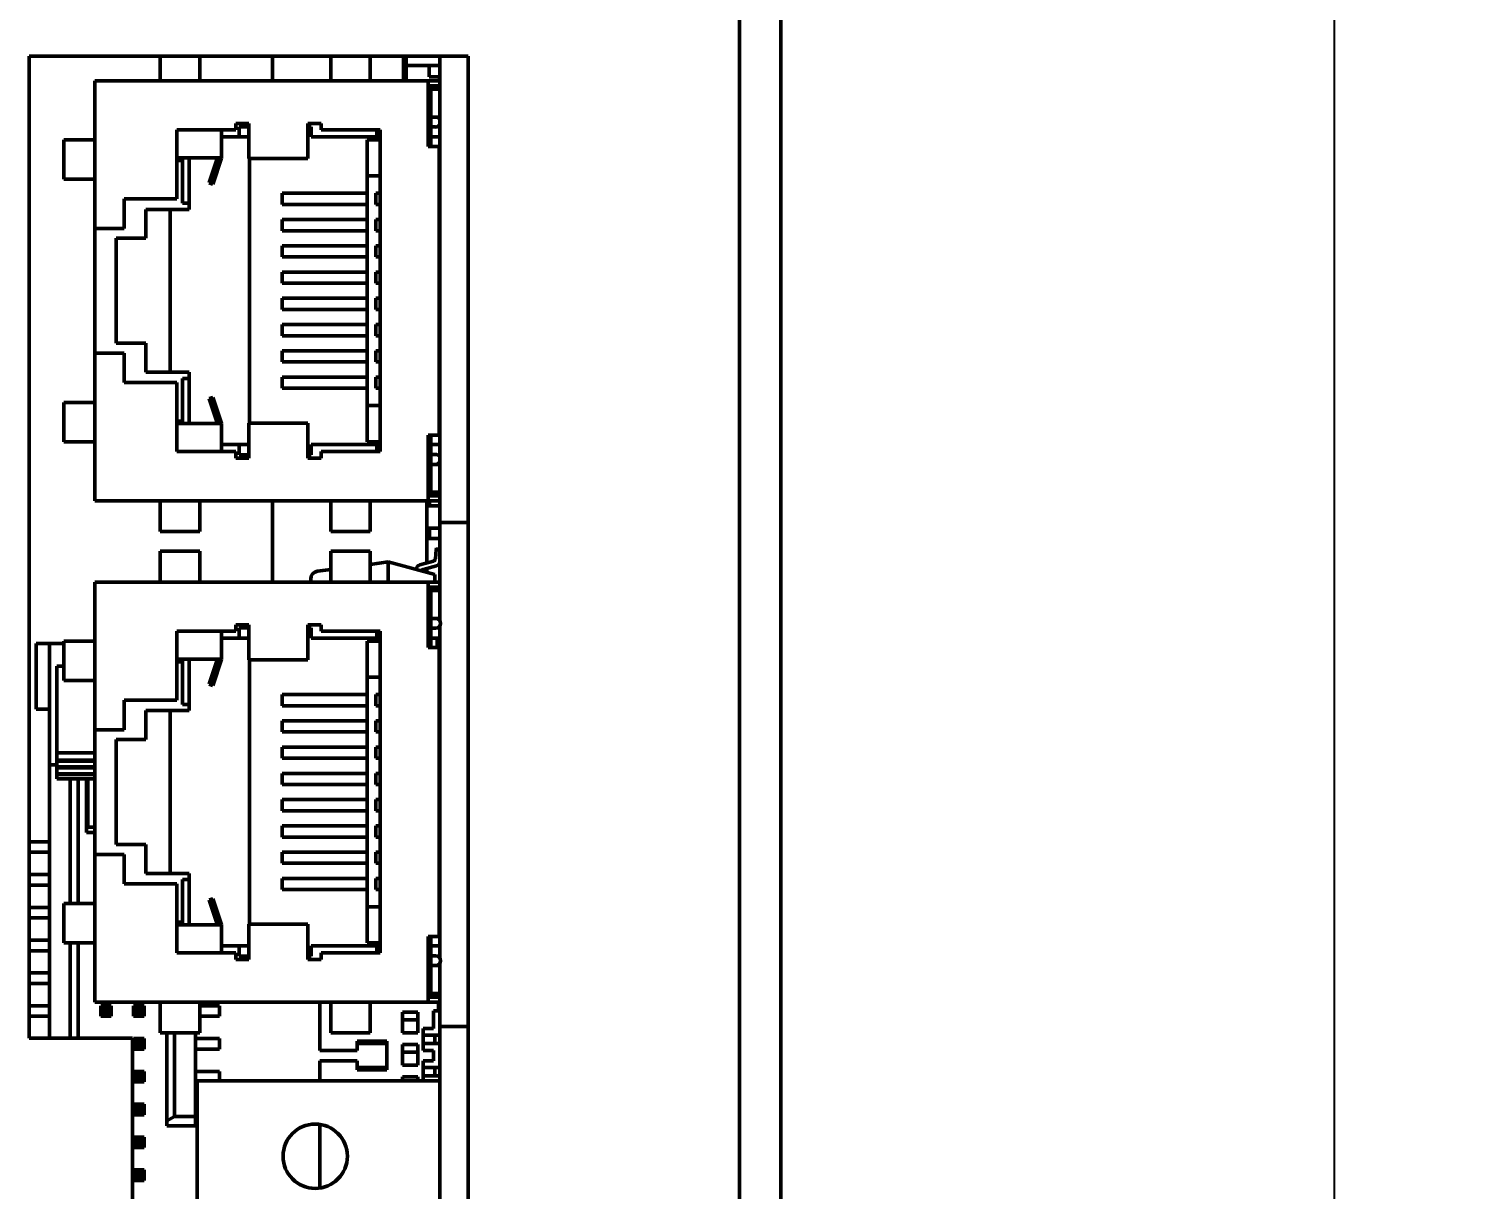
# Model space of a CAD drawing. Header units: millimetres. Extents: x 2121 to 4904, y 892 to 1933.
# Drawn here: x 2486 to 2542.2, y 1474.1 to 1519 of the extents above; entities that cross this region are included whole.
import ezdxf

# ---------------------------------------------------------------- set-up
doc = ezdxf.new("R2010")
doc.units = ezdxf.units.MM
doc.header["$LTSCALE"] = 1.8
doc.layers.add('외형선(ISO)', color=7, linetype='Continuous', lineweight=50)
doc.layers.add('치수(ISO)', color=7, linetype='Continuous', lineweight=25)
doc.styles.add('주 텍스트 (ISO)', font='')
doc.styles.get('주 텍스트 (ISO)').set_extended_font_data('Tahoma')
doc.dimstyles.new('기본값 (ISO)', dxfattribs={"dimscale": 1.8, "dimtxt": 3.5, "dimasz": 2.5, "dimexe": 3.175, "dimexo": 0, "dimgap": 0.762, "dimtad": 1, "dimrnd": 1e-08, "dimzin": 0, "dimtxsty": '주 텍스트 (ISO)', "dimcen": 0.09, "dimdle": 10, "dimclrd": 256, "dimclre": 256, "dimclrt": 256, "dimazin": 0, "dimtfac": 1.001486, "dimtmove": 0, "dimatfit": 3, "dimfxl": 1, "dimtolj": 1, "dimtzin": 0, "dimlwd": -1, "dimlwe": -1, "dimarcsym": 0})

# ---------------------------------------------------------------- blocks, each defined once
blk = doc.blocks.new('*D747')
at = {"layer": 'Defpoints', "color": 0}
for p in [(2503.341, 1621.494), (2503.941, 1286.494), (2536.504, 1286.494)]:
    blk.add_point(p, dxfattribs=at)
at = {"layer": '치수(ISO)', "color": 7}
for p, q in [((2503.341, 1621.494), (2542.219, 1621.494)), ((2536.504, 1616.994), (2536.504, 1290.994)), ((2503.941, 1286.494), (2542.219, 1286.494))]:
    blk.add_line(p, q, dxfattribs=at)
for points in [[(2537.254, 1616.994), (2535.754, 1616.994), (2536.504, 1621.494)], [(2535.754, 1290.994), (2537.254, 1290.994), (2536.504, 1286.494)]]:
    blk.add_solid(points, dxfattribs=at)
at = {"layer": '치수(ISO)', "color": 7, "insert": (2531.851, 1453.994), "char_height": 6.3, "attachment_point": 5, "rotation": 90, "style": '주 텍스트 (ISO)'}
blk.add_mtext('\\A1;335', dxfattribs=at)

msp = doc.modelspace()

# ---------------------------------------------------------------- linework, layer by layer
at = {"layer": '외형선(ISO)', "color": 7}
for p, q in [((2513.491, 1402.294), (2513.491, 1592.394)), ((2515.091, 1402.294), (2515.091, 1592.394)), ((2513.491, 1556.694), (2513.491, 1463.194)), ((2485.991, 1479.944), (2485.991, 1517.944)), ((2485.991, 1517.944), (2502.991, 1517.944)), ((2491.071, 1517.944), (2491.071, 1517.793)), ((2491.071, 1517.793), (2491.071, 1517.298)), ((2492.595, 1517.944), (2492.595, 1517.793)), ((2492.595, 1517.793), (2492.595, 1517.298)), ((2495.414, 1516.994), (2495.414, 1517.944)), ((2497.675, 1517.944), (2497.675, 1517.793)), ((2497.675, 1517.793), (2497.675, 1517.298)), ((2499.199, 1517.944), (2499.199, 1517.793)), ((2499.199, 1517.793), (2499.199, 1517.298)), ((2500.481, 1517.944), (2500.481, 1516.994)), ((2500.581, 1517.844), (2500.581, 1517.944)), ((2500.581, 1517.585), (2500.581, 1517.844)), ((2501.481, 1517.585), (2500.581, 1517.585)), ((2500.581, 1516.994), (2500.581, 1517.585)), ((2501.481, 1517.584), (2501.481, 1517.585)), ((2501.481, 1517.584), (2501.891, 1517.584)), ((2501.481, 1517.144), (2501.481, 1517.584)), ((2501.891, 1517.944), (2501.891, 1499.894)), ((2502.991, 1517.944), (2502.991, 1411.944)), ((2491.071, 1516.994), (2491.071, 1517.298)), ((2492.595, 1516.994), (2492.595, 1517.298)), ((2497.675, 1516.994), (2497.675, 1517.298)), ((2499.199, 1516.994), (2499.199, 1517.298)), ((2501.481, 1517.144), (2501.891, 1517.144)), ((2501.881, 1517.144), (2501.881, 1516.994)), ((2488.531, 1516.994), (2501.434, 1516.994)), ((2488.531, 1511.279), (2488.531, 1516.994)), ((2501.434, 1516.994), (2501.891, 1516.994)), ((2501.434, 1516.994), (2501.434, 1514.454)), ((2501.434, 1516.799), (2501.891, 1516.799)), ((2501.434, 1516.74), (2501.536, 1516.74)), ((2501.536, 1516.74), (2501.536, 1514.823)), ((2501.891, 1516.664), (2501.536, 1516.664)), ((2501.696, 1516.799), (2501.696, 1516.664)), ((2493.992, 1515.343), (2493.992, 1515.089)), ((2494.5, 1515.343), (2493.992, 1515.343)), ((2494.5, 1515.089), (2494.5, 1515.343)), ((2496.786, 1515.089), (2496.786, 1515.343)), ((2497.294, 1515.343), (2496.786, 1515.343)), ((2497.294, 1515.089), (2497.294, 1515.343)), ((2501.726, 1515.585), (2501.536, 1515.585)), ((2501.891, 1515.585), (2501.726, 1515.585)), ((2491.706, 1515.089), (2491.706, 1512.422)), ((2493.992, 1515.089), (2491.706, 1515.089)), ((2493.433, 1514.823), (2493.433, 1515.089)), ((2494.119, 1514.823), (2493.433, 1514.823)), ((2493.433, 1514.01), (2493.433, 1514.823)), ((2494.5, 1515.216), (2494.119, 1515.216)), ((2494.119, 1515.216), (2494.119, 1514.823)), ((2494.5, 1514.823), (2494.119, 1514.823)), ((2494.5, 1515.089), (2494.5, 1514.798)), ((2494.5, 1514.103), (2494.5, 1514.798)), ((2496.913, 1515.216), (2496.786, 1515.216)), ((2496.786, 1515.089), (2496.786, 1514.798)), ((2496.786, 1514.103), (2496.786, 1514.798)), ((2496.913, 1514.823), (2496.913, 1515.216)), ((2499.453, 1514.823), (2496.913, 1514.823)), ((2499.58, 1515.089), (2497.294, 1515.089)), ((2499.453, 1514.823), (2499.453, 1515.089)), ((2499.453, 1514.823), (2499.58, 1514.823)), ((2499.58, 1502.643), (2499.58, 1515.089)), ((2501.434, 1514.823), (2501.536, 1514.823)), ((2501.536, 1515.204), (2501.726, 1515.204)), ((2501.536, 1514.454), (2501.536, 1514.823)), ((2501.891, 1514.823), (2501.536, 1514.823)), ((2487.732, 1514.708), (2487.337, 1514.708)), ((2487.337, 1513.184), (2487.337, 1514.708)), ((2488.227, 1514.708), (2487.732, 1514.708)), ((2488.227, 1514.708), (2488.531, 1514.708)), ((2499.58, 1514.708), (2499.072, 1514.708)), ((2499.072, 1514.708), (2499.072, 1513.311)), ((2501.485, 1514.708), (2501.434, 1514.708)), ((2501.866, 1514.454), (2501.434, 1514.454)), ((2501.485, 1514.454), (2501.485, 1514.708)), ((2501.866, 1503.278), (2501.866, 1514.454)), ((2492.123, 1514.01), (2491.706, 1514.01)), ((2491.935, 1513.908), (2491.706, 1513.908)), ((2491.935, 1514.01), (2491.935, 1513.908)), ((2491.935, 1513.908), (2491.935, 1512.257)), ((2492.123, 1514.01), (2493.433, 1514.01)), ((2492.189, 1514.01), (2492.189, 1512.257)), ((2492.965, 1513.039), (2493.281, 1514.01)), ((2493.433, 1514.01), (2493.103, 1512.994)), ((2494.5, 1514.103), (2494.5, 1513.984)), ((2496.786, 1513.984), (2494.5, 1513.984)), ((2494.525, 1503.748), (2494.525, 1513.984)), ((2496.786, 1514.103), (2496.786, 1513.984)), ((2487.732, 1513.184), (2487.337, 1513.184)), ((2488.227, 1513.184), (2487.732, 1513.184)), ((2488.227, 1513.184), (2488.531, 1513.184)), ((2499.072, 1513.311), (2499.58, 1513.311)), ((2499.072, 1504.421), (2499.072, 1513.311)), ((2493.103, 1512.994), (2492.965, 1513.039)), ((2495.783, 1512.206), (2495.783, 1512.638)), ((2495.783, 1512.638), (2499.072, 1512.638)), ((2499.415, 1512.206), (2499.415, 1512.638)), ((2499.58, 1512.638), (2499.415, 1512.638)), ((2501.891, 1512.626), (2501.866, 1512.626)), ((2489.674, 1512.422), (2489.674, 1511.279)), ((2491.706, 1512.422), (2489.674, 1512.422)), ((2490.512, 1512.016), (2490.512, 1510.898)), ((2490.512, 1512.016), (2492.189, 1512.016)), ((2491.452, 1505.717), (2491.452, 1512.016)), ((2491.935, 1512.257), (2492.189, 1512.257)), ((2492.189, 1512.016), (2492.189, 1512.257)), ((2495.783, 1512.206), (2499.072, 1512.206)), ((2499.58, 1512.206), (2499.415, 1512.206)), ((2501.891, 1512.194), (2501.866, 1512.194)), ((2495.783, 1511.19), (2495.783, 1511.622)), ((2495.783, 1511.622), (2499.072, 1511.622)), ((2499.415, 1511.19), (2499.415, 1511.622)), ((2499.58, 1511.622), (2499.415, 1511.622)), ((2501.891, 1511.61), (2501.866, 1511.61)), ((2488.531, 1506.453), (2488.531, 1511.279)), ((2488.531, 1511.279), (2489.674, 1511.279)), ((2489.369, 1510.898), (2489.369, 1506.834)), ((2490.512, 1510.898), (2489.369, 1510.898)), ((2495.783, 1511.19), (2499.072, 1511.19)), ((2499.58, 1511.19), (2499.415, 1511.19)), ((2501.891, 1511.178), (2501.866, 1511.178)), ((2495.783, 1510.174), (2495.783, 1510.606)), ((2495.783, 1510.606), (2499.072, 1510.606)), ((2499.415, 1510.174), (2499.415, 1510.606)), ((2499.58, 1510.606), (2499.415, 1510.606)), ((2501.891, 1510.594), (2501.866, 1510.594)), ((2495.783, 1510.174), (2499.072, 1510.174)), ((2499.58, 1510.174), (2499.415, 1510.174)), ((2501.891, 1510.162), (2501.866, 1510.162)), ((2495.783, 1509.158), (2495.783, 1509.59)), ((2495.783, 1509.59), (2499.072, 1509.59)), ((2495.783, 1509.158), (2499.072, 1509.158)), ((2499.415, 1509.158), (2499.415, 1509.59)), ((2499.58, 1509.59), (2499.415, 1509.59)), ((2499.58, 1509.158), (2499.415, 1509.158)), ((2501.891, 1509.578), (2501.866, 1509.578)), ((2501.891, 1509.146), (2501.866, 1509.146)), ((2495.783, 1508.142), (2495.783, 1508.574)), ((2495.783, 1508.574), (2499.072, 1508.574)), ((2495.783, 1508.142), (2499.072, 1508.142)), ((2499.415, 1508.142), (2499.415, 1508.574)), ((2499.58, 1508.574), (2499.415, 1508.574)), ((2499.58, 1508.142), (2499.415, 1508.142)), ((2501.891, 1508.562), (2501.866, 1508.562)), ((2501.891, 1508.13), (2501.866, 1508.13)), ((2495.783, 1507.126), (2495.783, 1507.558)), ((2495.783, 1507.558), (2499.072, 1507.558)), ((2499.415, 1507.126), (2499.415, 1507.558)), ((2499.58, 1507.558), (2499.415, 1507.558)), ((2501.891, 1507.546), (2501.866, 1507.546)), ((2495.783, 1507.126), (2499.072, 1507.126)), ((2499.58, 1507.126), (2499.415, 1507.126)), ((2501.891, 1507.114), (2501.866, 1507.114)), ((2488.531, 1506.453), (2489.674, 1506.453)), ((2488.531, 1500.738), (2488.531, 1506.453)), ((2489.369, 1506.834), (2490.512, 1506.834)), ((2489.674, 1506.453), (2489.674, 1505.31)), ((2490.512, 1506.834), (2490.512, 1505.717)), ((2495.783, 1506.11), (2495.783, 1506.542)), ((2495.783, 1506.542), (2499.072, 1506.542)), ((2499.415, 1506.11), (2499.415, 1506.542)), ((2499.58, 1506.542), (2499.415, 1506.542)), ((2501.891, 1506.53), (2501.866, 1506.53)), ((2495.783, 1506.11), (2499.072, 1506.11)), ((2499.58, 1506.11), (2499.415, 1506.11)), ((2501.891, 1506.098), (2501.866, 1506.098)), ((2489.674, 1505.31), (2491.706, 1505.31)), ((2492.189, 1505.717), (2490.512, 1505.717)), ((2491.706, 1505.31), (2491.706, 1502.643)), ((2491.935, 1503.824), (2491.935, 1505.475)), ((2492.189, 1505.475), (2491.935, 1505.475)), ((2492.189, 1505.475), (2492.189, 1505.717)), ((2492.189, 1505.475), (2492.189, 1503.723)), ((2495.783, 1505.094), (2495.783, 1505.526)), ((2495.783, 1505.526), (2499.072, 1505.526)), ((2499.415, 1505.094), (2499.415, 1505.526)), ((2499.58, 1505.526), (2499.415, 1505.526)), ((2501.891, 1505.514), (2501.866, 1505.514)), ((2492.965, 1504.694), (2493.103, 1504.739)), ((2493.281, 1503.723), (2492.965, 1504.694)), ((2493.103, 1504.739), (2493.433, 1503.723)), ((2495.783, 1505.094), (2499.072, 1505.094)), ((2499.58, 1505.094), (2499.415, 1505.094)), ((2501.891, 1505.082), (2501.866, 1505.082)), ((2487.732, 1504.548), (2487.337, 1504.548)), ((2487.337, 1503.024), (2487.337, 1504.548)), ((2488.227, 1504.548), (2487.732, 1504.548)), ((2488.227, 1504.548), (2488.531, 1504.548)), ((2499.072, 1504.421), (2499.58, 1504.421)), ((2499.072, 1504.421), (2499.072, 1503.024)), ((2491.935, 1503.824), (2491.706, 1503.824)), ((2492.123, 1503.723), (2491.706, 1503.723)), ((2491.935, 1503.723), (2491.935, 1503.824)), ((2492.123, 1503.723), (2493.433, 1503.723)), ((2493.433, 1503.723), (2493.433, 1502.91)), ((2494.5, 1503.748), (2494.5, 1503.629)), ((2496.786, 1503.748), (2494.5, 1503.748)), ((2494.5, 1502.934), (2494.5, 1503.629)), ((2496.786, 1503.748), (2496.786, 1503.629)), ((2496.786, 1502.934), (2496.786, 1503.629)), ((2487.732, 1503.024), (2487.337, 1503.024)), ((2488.227, 1503.024), (2487.732, 1503.024)), ((2488.227, 1503.024), (2488.531, 1503.024)), ((2499.072, 1503.024), (2499.504, 1503.024)), ((2499.504, 1503.024), (2499.504, 1502.643)), ((2501.434, 1500.738), (2501.434, 1503.278)), ((2501.866, 1503.278), (2501.434, 1503.278)), ((2501.434, 1503.024), (2501.485, 1503.024)), ((2501.485, 1503.024), (2501.485, 1503.278)), ((2501.536, 1502.91), (2501.536, 1503.278)), ((2491.706, 1502.643), (2493.992, 1502.643)), ((2493.433, 1502.91), (2494.119, 1502.91)), ((2493.433, 1502.643), (2493.433, 1502.91)), ((2493.992, 1502.643), (2493.992, 1502.389)), ((2494.119, 1502.91), (2494.119, 1502.516)), ((2494.5, 1502.91), (2494.119, 1502.91)), ((2494.119, 1502.516), (2494.5, 1502.516)), ((2494.5, 1502.934), (2494.5, 1502.643)), ((2494.5, 1502.389), (2494.5, 1502.643)), ((2496.786, 1502.934), (2496.786, 1502.643)), ((2496.786, 1502.389), (2496.786, 1502.643)), ((2496.786, 1502.516), (2496.913, 1502.516)), ((2499.453, 1502.91), (2496.913, 1502.91)), ((2496.913, 1502.516), (2496.913, 1502.91)), ((2497.294, 1502.643), (2499.58, 1502.643)), ((2497.294, 1502.389), (2497.294, 1502.643)), ((2499.453, 1502.91), (2499.504, 1502.91)), ((2499.453, 1502.643), (2499.453, 1502.91)), ((2501.434, 1502.91), (2501.536, 1502.91)), ((2501.536, 1502.91), (2501.536, 1500.992)), ((2501.891, 1502.91), (2501.536, 1502.91)), ((2501.726, 1502.529), (2501.536, 1502.529)), ((2493.992, 1502.389), (2494.5, 1502.389)), ((2496.786, 1502.389), (2497.294, 1502.389)), ((2501.536, 1502.148), (2501.726, 1502.148)), ((2501.891, 1502.148), (2501.726, 1502.148)), ((2488.531, 1500.738), (2501.434, 1500.738)), ((2491.071, 1500.435), (2491.071, 1500.738)), ((2492.595, 1500.435), (2492.595, 1500.738)), ((2495.414, 1497.594), (2495.414, 1500.738)), ((2497.675, 1500.435), (2497.675, 1500.738)), ((2499.199, 1500.435), (2499.199, 1500.738)), ((2501.383, 1500.738), (2501.383, 1498.331)), ((2501.434, 1500.992), (2501.536, 1500.992)), ((2501.434, 1500.954), (2501.485, 1500.954)), ((2501.891, 1500.934), (2501.434, 1500.934)), ((2501.891, 1500.738), (2501.434, 1500.738)), ((2501.485, 1500.954), (2501.696, 1500.954)), ((2501.485, 1500.954), (2501.485, 1500.934)), ((2501.485, 1500.738), (2501.485, 1500.547)), ((2501.891, 1501.069), (2501.536, 1501.069)), ((2501.696, 1501.069), (2501.696, 1500.934)), ((2491.071, 1500.435), (2491.071, 1499.939)), ((2492.595, 1500.435), (2492.595, 1499.939)), ((2497.675, 1500.435), (2497.675, 1499.939)), ((2499.199, 1500.435), (2499.199, 1499.939)), ((2501.485, 1500.547), (2501.383, 1500.547)), ((2501.485, 1500.547), (2501.891, 1500.547)), ((2491.071, 1499.939), (2491.071, 1499.545)), ((2492.595, 1499.939), (2492.595, 1499.545)), ((2497.675, 1499.939), (2497.675, 1499.545)), ((2499.199, 1499.939), (2499.199, 1499.545)), ((2501.383, 1499.684), (2501.485, 1499.684)), ((2501.485, 1499.684), (2501.891, 1499.684)), ((2501.485, 1499.684), (2501.485, 1499.277)), ((2501.891, 1499.894), (2502.991, 1499.894)), ((2501.891, 1496.089), (2501.891, 1499.894)), ((2492.595, 1499.545), (2491.071, 1499.545)), ((2499.199, 1499.545), (2497.675, 1499.545)), ((2501.485, 1499.277), (2501.383, 1499.277)), ((2501.485, 1499.277), (2501.891, 1499.277)), ((2491.071, 1498.788), (2491.071, 1498.393)), ((2492.595, 1498.788), (2491.071, 1498.788)), ((2492.595, 1498.788), (2492.595, 1498.393)), ((2497.675, 1498.788), (2497.675, 1498.393)), ((2499.199, 1498.788), (2497.675, 1498.788)), ((2499.199, 1498.788), (2499.199, 1498.393)), ((2501.741, 1498.855), (2501.718, 1498.492)), ((2501.891, 1498.864), (2501.75, 1498.864)), ((2491.071, 1498.393), (2491.071, 1497.898)), ((2492.595, 1498.393), (2492.595, 1497.898)), ((2497.152, 1498.009), (2497.675, 1498.078)), ((2497.675, 1498.393), (2497.675, 1497.898)), ((2499.199, 1498.393), (2499.199, 1497.898)), ((2499.199, 1498.278), (2499.891, 1498.369)), ((2499.891, 1497.594), (2499.891, 1498.369)), ((2501.691, 1497.887), (2499.891, 1498.369)), ((2501.645, 1498.401), (2501.114, 1498.258)), ((2501.24, 1498.085), (2501.766, 1498.227)), ((2501.383, 1498.124), (2501.383, 1497.97)), ((2488.531, 1497.594), (2501.434, 1497.594)), ((2488.531, 1491.879), (2488.531, 1497.594)), ((2491.071, 1497.594), (2491.071, 1497.898)), ((2492.595, 1497.594), (2492.595, 1497.898)), ((2496.891, 1497.594), (2496.891, 1497.711)), ((2497.675, 1497.594), (2497.675, 1497.898)), ((2499.199, 1497.594), (2499.199, 1497.898)), ((2501.434, 1497.594), (2501.891, 1497.594)), ((2501.434, 1497.594), (2501.434, 1495.054)), ((2501.434, 1497.399), (2501.891, 1497.399)), ((2501.691, 1497.594), (2501.691, 1497.887)), ((2501.691, 1497.264), (2501.691, 1497.399)), ((2501.696, 1497.399), (2501.696, 1497.264)), ((2501.434, 1497.34), (2501.536, 1497.34)), ((2501.536, 1497.34), (2501.536, 1495.423)), ((2501.891, 1497.264), (2501.536, 1497.264)), ((2491.706, 1495.689), (2491.706, 1493.022)), ((2493.992, 1495.689), (2491.706, 1495.689)), ((2493.433, 1495.423), (2493.433, 1495.689)), ((2493.992, 1495.943), (2493.992, 1495.689)), ((2494.5, 1495.943), (2493.992, 1495.943)), ((2494.5, 1495.816), (2494.119, 1495.816)), ((2494.119, 1495.816), (2494.119, 1495.423)), ((2494.5, 1495.689), (2494.5, 1495.943)), ((2494.5, 1495.689), (2494.5, 1495.398)), ((2496.786, 1495.689), (2496.786, 1495.943)), ((2497.294, 1495.943), (2496.786, 1495.943)), ((2496.913, 1495.816), (2496.786, 1495.816)), ((2496.786, 1495.689), (2496.786, 1495.398)), ((2496.913, 1495.423), (2496.913, 1495.816)), ((2497.294, 1495.689), (2497.294, 1495.943)), ((2499.58, 1495.689), (2497.294, 1495.689)), ((2499.453, 1495.423), (2499.453, 1495.689)), ((2499.58, 1483.243), (2499.58, 1495.689)), ((2501.726, 1496.185), (2501.536, 1496.185)), ((2501.536, 1495.804), (2501.726, 1495.804)), ((2501.891, 1496.185), (2501.726, 1496.185)), ((2501.891, 1483.034), (2501.891, 1495.899)), ((2486.78, 1495.214), (2486.272, 1495.214)), ((2486.272, 1495.214), (2486.272, 1492.674)), ((2486.78, 1495.214), (2486.78, 1494.38)), ((2486.78, 1495.214), (2487.337, 1495.214)), ((2487.732, 1495.308), (2487.337, 1495.308)), ((2487.337, 1493.784), (2487.337, 1495.308)), ((2488.227, 1495.308), (2487.732, 1495.308)), ((2488.227, 1495.308), (2488.531, 1495.308)), ((2494.119, 1495.423), (2493.433, 1495.423)), ((2493.433, 1494.61), (2493.433, 1495.423)), ((2494.5, 1495.423), (2494.119, 1495.423)), ((2494.5, 1494.703), (2494.5, 1495.398)), ((2496.786, 1494.703), (2496.786, 1495.398)), ((2499.453, 1495.423), (2496.913, 1495.423)), ((2499.58, 1495.308), (2499.072, 1495.308)), ((2499.072, 1495.308), (2499.072, 1493.911)), ((2499.453, 1495.423), (2499.58, 1495.423)), ((2501.434, 1495.423), (2501.536, 1495.423)), ((2501.485, 1495.308), (2501.434, 1495.308)), ((2501.485, 1495.054), (2501.485, 1495.308)), ((2501.536, 1495.054), (2501.536, 1495.423)), ((2501.891, 1495.423), (2501.536, 1495.423)), ((2501.791, 1495.423), (2501.791, 1495.054)), ((2492.123, 1494.61), (2491.706, 1494.61)), ((2491.935, 1494.61), (2491.935, 1494.508)), ((2492.123, 1494.61), (2493.433, 1494.61)), ((2492.189, 1494.61), (2492.189, 1492.857)), ((2492.965, 1493.639), (2493.281, 1494.61)), ((2493.433, 1494.61), (2493.103, 1493.594)), ((2494.5, 1494.703), (2494.5, 1494.584)), ((2496.786, 1494.584), (2494.5, 1494.584)), ((2494.525, 1484.348), (2494.525, 1494.584)), ((2496.786, 1494.703), (2496.786, 1494.584)), ((2501.866, 1495.054), (2501.434, 1495.054)), ((2501.866, 1483.878), (2501.866, 1495.054)), ((2501.866, 1494.964), (2501.891, 1494.964)), ((2486.78, 1494.38), (2486.78, 1494.005)), ((2486.78, 1494.005), (2486.78, 1490.515)), ((2487.066, 1494.343), (2487.066, 1493.76)), ((2487.337, 1494.343), (2487.066, 1494.343)), ((2491.935, 1494.508), (2491.706, 1494.508)), ((2491.935, 1494.508), (2491.935, 1492.857)), ((2501.866, 1494.154), (2501.891, 1494.154)), ((2487.066, 1493.086), (2487.066, 1493.76)), ((2487.732, 1493.784), (2487.337, 1493.784)), ((2488.227, 1493.784), (2487.732, 1493.784)), ((2488.227, 1493.784), (2488.531, 1493.784)), ((2493.103, 1493.594), (2492.965, 1493.639)), ((2499.072, 1493.911), (2499.58, 1493.911)), ((2499.072, 1485.021), (2499.072, 1493.911)), ((2501.866, 1493.694), (2501.891, 1493.694)), ((2487.066, 1493.086), (2487.066, 1491.007)), ((2489.674, 1493.022), (2489.674, 1491.879)), ((2491.706, 1493.022), (2489.674, 1493.022)), ((2491.935, 1492.857), (2492.189, 1492.857)), ((2492.189, 1492.616), (2492.189, 1492.857)), ((2495.783, 1492.806), (2495.783, 1493.238)), ((2495.783, 1493.238), (2499.072, 1493.238)), ((2499.415, 1492.806), (2499.415, 1493.238)), ((2499.58, 1493.238), (2499.415, 1493.238)), ((2501.891, 1493.226), (2501.866, 1493.226)), ((2486.272, 1492.674), (2486.78, 1492.674)), ((2490.512, 1492.616), (2490.512, 1491.498)), ((2490.512, 1492.616), (2492.189, 1492.616)), ((2491.452, 1486.317), (2491.452, 1492.616)), ((2495.783, 1492.806), (2499.072, 1492.806)), ((2499.58, 1492.806), (2499.415, 1492.806)), ((2501.891, 1492.794), (2501.866, 1492.794)), ((2501.866, 1492.424), (2501.891, 1492.424)), ((2488.531, 1487.053), (2488.531, 1491.879)), ((2488.531, 1491.879), (2489.674, 1491.879)), ((2495.783, 1491.79), (2495.783, 1492.222)), ((2495.783, 1492.222), (2499.072, 1492.222)), ((2495.783, 1491.79), (2499.072, 1491.79)), ((2499.415, 1491.79), (2499.415, 1492.222)), ((2499.58, 1492.222), (2499.415, 1492.222)), ((2499.58, 1491.79), (2499.415, 1491.79)), ((2501.891, 1492.21), (2501.866, 1492.21)), ((2501.891, 1491.778), (2501.866, 1491.778)), ((2489.369, 1491.498), (2489.369, 1487.434)), ((2490.512, 1491.498), (2489.369, 1491.498)), ((2495.783, 1490.774), (2495.783, 1491.206)), ((2495.783, 1491.206), (2499.072, 1491.206)), ((2499.415, 1490.774), (2499.415, 1491.206)), ((2499.58, 1491.206), (2499.415, 1491.206)), ((2501.866, 1491.614), (2501.891, 1491.614)), ((2501.891, 1491.194), (2501.866, 1491.194)), ((2487.066, 1491.007), (2487.066, 1490.981)), ((2487.066, 1490.697), (2487.066, 1490.981)), ((2487.066, 1490.981), (2488.531, 1490.981)), ((2487.066, 1490.697), (2488.531, 1490.697)), ((2487.066, 1490.697), (2487.066, 1490.658)), ((2487.066, 1490.658), (2488.531, 1490.658)), ((2487.066, 1490.437), (2487.066, 1490.658)), ((2495.783, 1490.774), (2499.072, 1490.774)), ((2499.58, 1490.774), (2499.415, 1490.774)), ((2501.891, 1490.762), (2501.866, 1490.762)), ((2487.066, 1490.515), (2486.78, 1490.515)), ((2486.78, 1479.944), (2486.78, 1490.515)), ((2487.066, 1490.437), (2488.531, 1490.437)), ((2487.066, 1490.437), (2487.066, 1490.398)), ((2487.066, 1490.398), (2488.531, 1490.398)), ((2487.066, 1490.177), (2487.066, 1490.398)), ((2487.066, 1490.177), (2488.531, 1490.177)), ((2487.066, 1490.177), (2487.066, 1490.139)), ((2487.066, 1490.139), (2488.531, 1490.139)), ((2487.066, 1489.978), (2487.066, 1490.139)), ((2495.783, 1489.758), (2495.783, 1490.19)), ((2495.783, 1490.19), (2499.072, 1490.19)), ((2499.415, 1489.758), (2499.415, 1490.19)), ((2499.58, 1490.19), (2499.415, 1490.19)), ((2501.866, 1490.344), (2501.891, 1490.344)), ((2501.891, 1490.178), (2501.866, 1490.178)), ((2487.066, 1489.978), (2488.531, 1489.978)), ((2487.586, 1485.148), (2487.586, 1489.978)), ((2487.891, 1489.978), (2487.891, 1485.148)), ((2488.209, 1487.899), (2488.209, 1489.978)), ((2488.272, 1489.978), (2488.272, 1488.183)), ((2495.783, 1489.758), (2499.072, 1489.758)), ((2499.58, 1489.758), (2499.415, 1489.758)), ((2501.891, 1489.746), (2501.866, 1489.746)), ((2495.783, 1488.742), (2495.783, 1489.174)), ((2495.783, 1489.174), (2499.072, 1489.174)), ((2499.415, 1488.742), (2499.415, 1489.174)), ((2499.58, 1489.174), (2499.415, 1489.174)), ((2501.891, 1489.162), (2501.866, 1489.162)), ((2495.783, 1488.742), (2499.072, 1488.742)), ((2499.58, 1488.742), (2499.415, 1488.742)), ((2501.891, 1488.73), (2501.866, 1488.73)), ((2501.866, 1488.614), (2501.891, 1488.614)), ((2488.209, 1487.899), (2488.531, 1487.899)), ((2488.272, 1488.183), (2488.272, 1488.107)), ((2488.531, 1488.107), (2488.272, 1488.107)), ((2495.783, 1487.726), (2495.783, 1488.158)), ((2495.783, 1488.158), (2499.072, 1488.158)), ((2499.415, 1487.726), (2499.415, 1488.158)), ((2499.58, 1488.158), (2499.415, 1488.158)), ((2501.891, 1488.146), (2501.866, 1488.146)), ((2486.78, 1487.544), (2485.991, 1487.544)), ((2489.369, 1487.434), (2490.512, 1487.434)), ((2490.512, 1487.434), (2490.512, 1486.317)), ((2495.783, 1487.726), (2499.072, 1487.726)), ((2499.58, 1487.726), (2499.415, 1487.726)), ((2501.891, 1487.714), (2501.866, 1487.714)), ((2501.866, 1487.344), (2501.891, 1487.344)), ((2486.78, 1487.137), (2485.991, 1487.137)), ((2488.531, 1487.053), (2489.674, 1487.053)), ((2488.531, 1481.338), (2488.531, 1487.053)), ((2489.674, 1487.053), (2489.674, 1485.91)), ((2495.783, 1486.71), (2495.783, 1487.142)), ((2495.783, 1487.142), (2499.072, 1487.142)), ((2495.783, 1486.71), (2499.072, 1486.71)), ((2499.415, 1486.71), (2499.415, 1487.142)), ((2499.58, 1487.142), (2499.415, 1487.142)), ((2499.58, 1486.71), (2499.415, 1486.71)), ((2501.891, 1487.13), (2501.866, 1487.13)), ((2501.891, 1486.698), (2501.866, 1486.698)), ((2486.78, 1486.274), (2485.991, 1486.274)), ((2492.189, 1486.317), (2490.512, 1486.317)), ((2492.189, 1486.075), (2492.189, 1486.317)), ((2495.783, 1485.694), (2495.783, 1486.126)), ((2495.783, 1486.126), (2499.072, 1486.126)), ((2499.415, 1485.694), (2499.415, 1486.126)), ((2499.58, 1486.126), (2499.415, 1486.126)), ((2501.891, 1486.114), (2501.866, 1486.114)), ((2486.78, 1485.867), (2485.991, 1485.867)), ((2489.674, 1485.91), (2491.706, 1485.91)), ((2491.706, 1485.91), (2491.706, 1483.243)), ((2491.935, 1484.424), (2491.935, 1486.075)), ((2492.189, 1486.075), (2491.935, 1486.075)), ((2492.189, 1486.075), (2492.189, 1484.323)), ((2495.783, 1485.694), (2499.072, 1485.694)), ((2499.58, 1485.694), (2499.415, 1485.694)), ((2501.891, 1485.682), (2501.866, 1485.682)), ((2486.78, 1485.004), (2485.991, 1485.004)), ((2487.732, 1485.148), (2487.337, 1485.148)), ((2487.337, 1483.624), (2487.337, 1485.148)), ((2488.227, 1485.148), (2487.732, 1485.148)), ((2488.227, 1485.148), (2488.531, 1485.148)), ((2492.965, 1485.294), (2493.103, 1485.339)), ((2493.281, 1484.323), (2492.965, 1485.294)), ((2493.103, 1485.339), (2493.433, 1484.323)), ((2499.072, 1485.021), (2499.58, 1485.021)), ((2499.072, 1485.021), (2499.072, 1483.624)), ((2486.78, 1484.597), (2485.991, 1484.597)), ((2491.935, 1484.424), (2491.706, 1484.424)), ((2491.935, 1484.323), (2491.935, 1484.424)), ((2492.123, 1484.323), (2491.706, 1484.323)), ((2492.123, 1484.323), (2493.433, 1484.323)), ((2493.433, 1484.323), (2493.433, 1483.51)), ((2494.5, 1484.348), (2494.5, 1484.229)), ((2496.786, 1484.348), (2494.5, 1484.348)), ((2494.5, 1483.534), (2494.5, 1484.229)), ((2496.786, 1484.348), (2496.786, 1484.229)), ((2496.786, 1483.534), (2496.786, 1484.229)), ((2501.434, 1481.338), (2501.434, 1483.878)), ((2501.866, 1483.878), (2501.434, 1483.878)), ((2501.485, 1483.624), (2501.485, 1483.878)), ((2501.536, 1483.51), (2501.536, 1483.878)), ((2486.78, 1483.734), (2485.991, 1483.734)), ((2486.78, 1483.327), (2485.991, 1483.327)), ((2487.732, 1483.624), (2487.337, 1483.624)), ((2487.586, 1479.944), (2487.586, 1483.624)), ((2488.227, 1483.624), (2487.732, 1483.624)), ((2487.891, 1483.624), (2487.891, 1479.944)), ((2488.227, 1483.624), (2488.531, 1483.624)), ((2493.433, 1483.51), (2494.119, 1483.51)), ((2493.433, 1483.243), (2493.433, 1483.51)), ((2494.119, 1483.51), (2494.119, 1483.116)), ((2494.5, 1483.51), (2494.119, 1483.51)), ((2494.5, 1483.534), (2494.5, 1483.243)), ((2496.786, 1483.534), (2496.786, 1483.243)), ((2499.453, 1483.51), (2496.913, 1483.51)), ((2496.913, 1483.116), (2496.913, 1483.51)), ((2499.072, 1483.624), (2499.504, 1483.624)), ((2499.453, 1483.51), (2499.504, 1483.51)), ((2499.453, 1483.243), (2499.453, 1483.51)), ((2499.504, 1483.624), (2499.504, 1483.243)), ((2501.434, 1483.624), (2501.485, 1483.624)), ((2501.434, 1483.51), (2501.536, 1483.51)), ((2501.536, 1483.51), (2501.536, 1481.592)), ((2501.891, 1483.51), (2501.536, 1483.51)), ((2491.706, 1483.243), (2493.992, 1483.243)), ((2493.992, 1483.243), (2493.992, 1482.989)), ((2493.992, 1482.989), (2494.5, 1482.989)), ((2494.119, 1483.116), (2494.5, 1483.116)), ((2494.5, 1482.989), (2494.5, 1483.243)), ((2496.786, 1482.989), (2496.786, 1483.243)), ((2496.786, 1483.116), (2496.913, 1483.116)), ((2496.786, 1482.989), (2497.294, 1482.989)), ((2497.294, 1483.243), (2499.58, 1483.243)), ((2497.294, 1482.989), (2497.294, 1483.243)), ((2501.726, 1483.129), (2501.536, 1483.129)), ((2501.536, 1482.748), (2501.726, 1482.748)), ((2501.891, 1482.748), (2501.726, 1482.748)), ((2501.891, 1480.394), (2501.891, 1482.843)), ((2486.78, 1482.464), (2485.991, 1482.464)), ((2486.78, 1482.057), (2485.991, 1482.057)), ((2501.891, 1481.669), (2501.536, 1481.669)), ((2501.536, 1481.614), (2501.591, 1481.614)), ((2501.591, 1481.534), (2501.591, 1481.614)), ((2501.591, 1481.614), (2501.691, 1481.614)), ((2501.696, 1481.669), (2501.696, 1481.534)), ((2486.78, 1481.194), (2485.991, 1481.194)), ((2488.531, 1481.338), (2501.434, 1481.338)), ((2488.768, 1481.194), (2489.174, 1481.194)), ((2488.768, 1480.787), (2488.768, 1481.194)), ((2488.899, 1481.062), (2488.768, 1481.194)), ((2488.899, 1481.062), (2488.899, 1480.919)), ((2489.042, 1481.062), (2488.899, 1481.062)), ((2489.042, 1481.062), (2489.174, 1481.194)), ((2489.042, 1480.919), (2489.042, 1481.062)), ((2489.174, 1481.194), (2489.174, 1480.787)), ((2490.038, 1481.194), (2490.444, 1481.194)), ((2490.038, 1480.787), (2490.038, 1481.194)), ((2490.038, 1481.194), (2490.169, 1481.062)), ((2490.312, 1481.062), (2490.169, 1481.062)), ((2490.169, 1481.062), (2490.169, 1480.919)), ((2490.444, 1481.194), (2490.312, 1481.062)), ((2490.312, 1480.919), (2490.312, 1481.062)), ((2490.444, 1481.194), (2490.444, 1480.787)), ((2491.071, 1481.035), (2491.071, 1481.338)), ((2492.595, 1481.035), (2492.595, 1481.338)), ((2492.595, 1481.194), (2493.365, 1481.194)), ((2493.365, 1481.194), (2493.365, 1480.787)), ((2497.241, 1479.469), (2497.241, 1481.338)), ((2497.675, 1481.035), (2497.675, 1481.338)), ((2499.199, 1481.035), (2499.199, 1481.338)), ((2501.434, 1481.592), (2501.536, 1481.592)), ((2501.452, 1481.534), (2501.434, 1481.552)), ((2501.891, 1481.534), (2501.434, 1481.534)), ((2501.891, 1481.338), (2501.434, 1481.338)), ((2501.841, 1480.994), (2501.841, 1481.338)), ((2486.78, 1480.787), (2485.991, 1480.787)), ((2488.768, 1480.787), (2488.899, 1480.919)), ((2489.174, 1480.787), (2488.768, 1480.787)), ((2488.899, 1480.919), (2489.042, 1480.919)), ((2489.174, 1480.787), (2489.042, 1480.919)), ((2490.169, 1480.919), (2490.038, 1480.787)), ((2490.444, 1480.787), (2490.038, 1480.787)), ((2490.169, 1480.919), (2490.312, 1480.919)), ((2490.312, 1480.919), (2490.444, 1480.787)), ((2491.071, 1481.035), (2491.071, 1480.539)), ((2491.071, 1480.539), (2491.071, 1480.145)), ((2492.595, 1481.035), (2492.595, 1480.539)), ((2492.595, 1480.787), (2493.365, 1480.787)), ((2492.595, 1480.539), (2492.595, 1480.145)), ((2497.675, 1481.035), (2497.675, 1480.539)), ((2497.675, 1480.539), (2497.675, 1480.145)), ((2499.199, 1481.035), (2499.199, 1480.539)), ((2499.199, 1480.539), (2499.199, 1480.145)), ((2500.441, 1480.944), (2500.441, 1480.144)), ((2501.041, 1480.944), (2500.441, 1480.944)), ((2500.441, 1480.644), (2501.041, 1480.644)), ((2501.041, 1480.944), (2501.041, 1480.144)), ((2501.641, 1480.319), (2501.641, 1480.994)), ((2501.841, 1480.994), (2501.641, 1480.994)), ((2489.991, 1479.944), (2485.991, 1479.944)), ((2489.991, 1411.944), (2489.991, 1479.944)), ((2490.038, 1479.924), (2490.444, 1479.924)), ((2490.038, 1479.517), (2490.038, 1479.924)), ((2490.038, 1479.924), (2490.169, 1479.792)), ((2490.444, 1479.924), (2490.312, 1479.792)), ((2490.444, 1479.924), (2490.444, 1479.517)), ((2492.595, 1480.145), (2491.071, 1480.145)), ((2491.32, 1476.736), (2491.32, 1480.145)), ((2491.625, 1480.145), (2491.625, 1476.912)), ((2492.431, 1476.912), (2492.431, 1480.145)), ((2492.433, 1478.451), (2492.433, 1480.145)), ((2492.433, 1479.924), (2493.365, 1479.924)), ((2493.365, 1479.924), (2493.365, 1479.517)), ((2499.199, 1480.145), (2497.675, 1480.145)), ((2501.041, 1480.144), (2500.441, 1480.144)), ((2501.641, 1480.319), (2501.241, 1480.319)), ((2501.241, 1480.319), (2501.241, 1479.469)), ((2501.691, 1480.054), (2501.241, 1480.054)), ((2501.691, 1479.734), (2501.691, 1480.054)), ((2501.891, 1480.054), (2501.691, 1480.054)), ((2501.891, 1480.394), (2502.991, 1480.394)), ((2501.891, 1480.394), (2501.891, 1479.394)), ((2490.169, 1479.649), (2490.038, 1479.517)), ((2490.444, 1479.517), (2490.038, 1479.517)), ((2490.312, 1479.792), (2490.169, 1479.792)), ((2490.169, 1479.792), (2490.169, 1479.649)), ((2490.169, 1479.649), (2490.312, 1479.649)), ((2490.312, 1479.649), (2490.312, 1479.792)), ((2490.312, 1479.649), (2490.444, 1479.517)), ((2492.433, 1479.517), (2493.365, 1479.517)), ((2497.241, 1479.469), (2498.691, 1479.469)), ((2498.691, 1479.819), (2498.691, 1479.469)), ((2499.841, 1479.819), (2498.691, 1479.819)), ((2499.541, 1479.769), (2498.691, 1479.769)), ((2499.841, 1479.734), (2498.691, 1479.734)), ((2499.541, 1479.782), (2499.541, 1479.769)), ((2499.541, 1479.782), (2499.841, 1479.782)), ((2499.841, 1479.819), (2499.841, 1478.719)), ((2500.441, 1479.694), (2500.441, 1478.894)), ((2501.041, 1479.694), (2500.441, 1479.694)), ((2500.441, 1479.394), (2501.041, 1479.394)), ((2501.041, 1479.694), (2501.041, 1478.894)), ((2501.691, 1479.734), (2501.241, 1479.734)), ((2501.241, 1479.469), (2501.641, 1479.469)), ((2501.641, 1479.069), (2501.641, 1479.469)), ((2501.891, 1479.734), (2501.691, 1479.734)), ((2501.891, 1478.294), (2501.891, 1479.394)), ((2497.241, 1479.069), (2498.691, 1479.069)), ((2497.241, 1478.294), (2497.241, 1479.069)), ((2498.691, 1479.069), (2498.691, 1478.719)), ((2499.841, 1478.804), (2498.691, 1478.804)), ((2501.041, 1478.894), (2500.441, 1478.894)), ((2501.241, 1479.069), (2501.241, 1478.294)), ((2501.641, 1479.069), (2501.241, 1479.069)), ((2501.691, 1478.804), (2501.241, 1478.804)), ((2501.691, 1478.484), (2501.691, 1478.804)), ((2501.891, 1478.804), (2501.691, 1478.804)), ((2490.038, 1478.654), (2490.444, 1478.654)), ((2490.038, 1478.247), (2490.038, 1478.654)), ((2490.038, 1478.654), (2490.169, 1478.522)), ((2490.169, 1478.379), (2490.038, 1478.247)), ((2490.444, 1478.247), (2490.038, 1478.247)), ((2490.312, 1478.522), (2490.169, 1478.522)), ((2490.169, 1478.522), (2490.169, 1478.379)), ((2490.169, 1478.379), (2490.312, 1478.379)), ((2490.444, 1478.654), (2490.312, 1478.522)), ((2490.312, 1478.379), (2490.312, 1478.522)), ((2490.312, 1478.379), (2490.444, 1478.247)), ((2490.444, 1478.654), (2490.444, 1478.247)), ((2492.433, 1478.451), (2492.431, 1478.451)), ((2492.431, 1478.247), (2492.493, 1478.247)), ((2492.433, 1478.654), (2493.365, 1478.654)), ((2498.353, 1478.294), (2492.493, 1478.294)), ((2492.493, 1478.294), (2492.493, 1445.02)), ((2493.365, 1478.654), (2493.365, 1478.294)), ((2501.891, 1478.294), (2498.353, 1478.294)), ((2499.841, 1478.769), (2498.691, 1478.769)), ((2499.841, 1478.719), (2498.691, 1478.719)), ((2500.441, 1478.444), (2500.441, 1478.294)), ((2501.041, 1478.444), (2500.441, 1478.444)), ((2501.041, 1478.444), (2501.041, 1478.294)), ((2501.691, 1478.484), (2501.241, 1478.484)), ((2501.891, 1478.484), (2501.691, 1478.484)), ((2501.891, 1471.182), (2501.891, 1478.294)), ((2490.038, 1477.384), (2490.444, 1477.384)), ((2490.038, 1476.977), (2490.038, 1477.384)), ((2490.038, 1477.384), (2490.169, 1477.252)), ((2490.169, 1477.109), (2490.038, 1476.977)), ((2490.312, 1477.252), (2490.169, 1477.252)), ((2490.169, 1477.252), (2490.169, 1477.109)), ((2490.169, 1477.109), (2490.312, 1477.109)), ((2490.444, 1477.384), (2490.312, 1477.252)), ((2490.312, 1477.109), (2490.312, 1477.252)), ((2490.312, 1477.109), (2490.444, 1476.977)), ((2490.444, 1477.384), (2490.444, 1476.977)), ((2492.431, 1477.384), (2492.493, 1477.384)), ((2490.444, 1476.977), (2490.038, 1476.977)), ((2491.32, 1476.736), (2491.625, 1476.912)), ((2491.32, 1476.545), (2491.32, 1476.736)), ((2492.431, 1476.545), (2491.32, 1476.545)), ((2491.625, 1476.912), (2492.431, 1476.912)), ((2492.431, 1476.977), (2492.493, 1476.977)), ((2492.431, 1476.912), (2492.431, 1476.545)), ((2492.493, 1476.545), (2492.431, 1476.545)), ((2497.241, 1474.141), (2497.241, 1476.605)), ((2490.038, 1476.114), (2490.444, 1476.114)), ((2490.038, 1475.707), (2490.038, 1476.114)), ((2490.038, 1476.114), (2490.169, 1475.982)), ((2490.312, 1475.982), (2490.169, 1475.982)), ((2490.169, 1475.982), (2490.169, 1475.839)), ((2490.444, 1476.114), (2490.312, 1475.982)), ((2490.312, 1475.839), (2490.312, 1475.982)), ((2490.444, 1476.114), (2490.444, 1475.707)), ((2490.169, 1475.839), (2490.038, 1475.707)), ((2490.444, 1475.707), (2490.038, 1475.707)), ((2490.169, 1475.839), (2490.312, 1475.839)), ((2490.312, 1475.839), (2490.444, 1475.707)), ((2490.038, 1474.844), (2490.444, 1474.844)), ((2490.038, 1474.437), (2490.038, 1474.844)), ((2490.038, 1474.844), (2490.169, 1474.712)), ((2490.169, 1474.569), (2490.038, 1474.437)), ((2490.444, 1474.437), (2490.038, 1474.437)), ((2490.312, 1474.712), (2490.169, 1474.712)), ((2490.169, 1474.712), (2490.169, 1474.569)), ((2490.169, 1474.569), (2490.312, 1474.569)), ((2490.444, 1474.844), (2490.312, 1474.712)), ((2490.312, 1474.569), (2490.312, 1474.712)), ((2490.312, 1474.569), (2490.444, 1474.437)), ((2490.444, 1474.844), (2490.444, 1474.437))]:
    msp.add_line(p, q, dxfattribs=at)
for centre, radius, start, end in [((2501.726, 1515.394), 0.191, 29.9264, 90), ((2501.726, 1515.394), 0.191, 270, 330.0736), ((2501.726, 1502.339), 0.191, 29.9264, 90), ((2501.726, 1502.339), 0.191, 270, 330.0736), ((2501.618, 1498.498), 0.1, 285.1099, 356.5), ((2501.75, 1498.854), 0.01, 90, 176.5), ((2497.191, 1497.711), 0.3, 97.5, 180), ((2501.166, 1498.065), 0.2, 105.1099, 175.375), ((2501.266, 1497.988), 0.1, 105.1099, 158.0669), ((2501.714, 1498.42), 0.2, 285.1099, 332.5935), ((2501.726, 1495.994), 0.191, 270, 90), ((2501.726, 1482.939), 0.191, 270, 90), ((2501.691, 1481.814), 0.2, 270, 271.2663), ((2497.065, 1475.373), 1.245, 90, 270), ((2497.065, 1475.373), 1.245, 270, 90)]:
    msp.add_arc(centre, radius, start, end, dxfattribs=at)

# ---------------------------------------------------------------- dimensions: what is measured, and where the dimension line sits
at = {"layer": '치수(ISO)', "color": 7}
dim = msp.add_linear_dim(base=(2536.504, 1286.494), p1=(2503.341, 1621.494), p2=(2503.941, 1286.494), angle=90, dimstyle='기본값 (ISO)', override={"dimzin": 8, "dimdsep": 46, "dimclrd": 7, "dimclre": 7, "dimclrt": 7, "dimtofl": 0, "dimatfit": 1}, dxfattribs=at)
dim.commit()
dim.dimension.update_dxf_attribs({"geometry": '*D747', "text_midpoint": (2531.851, 1453.994)})

doc.saveas('drawing.dxf')
